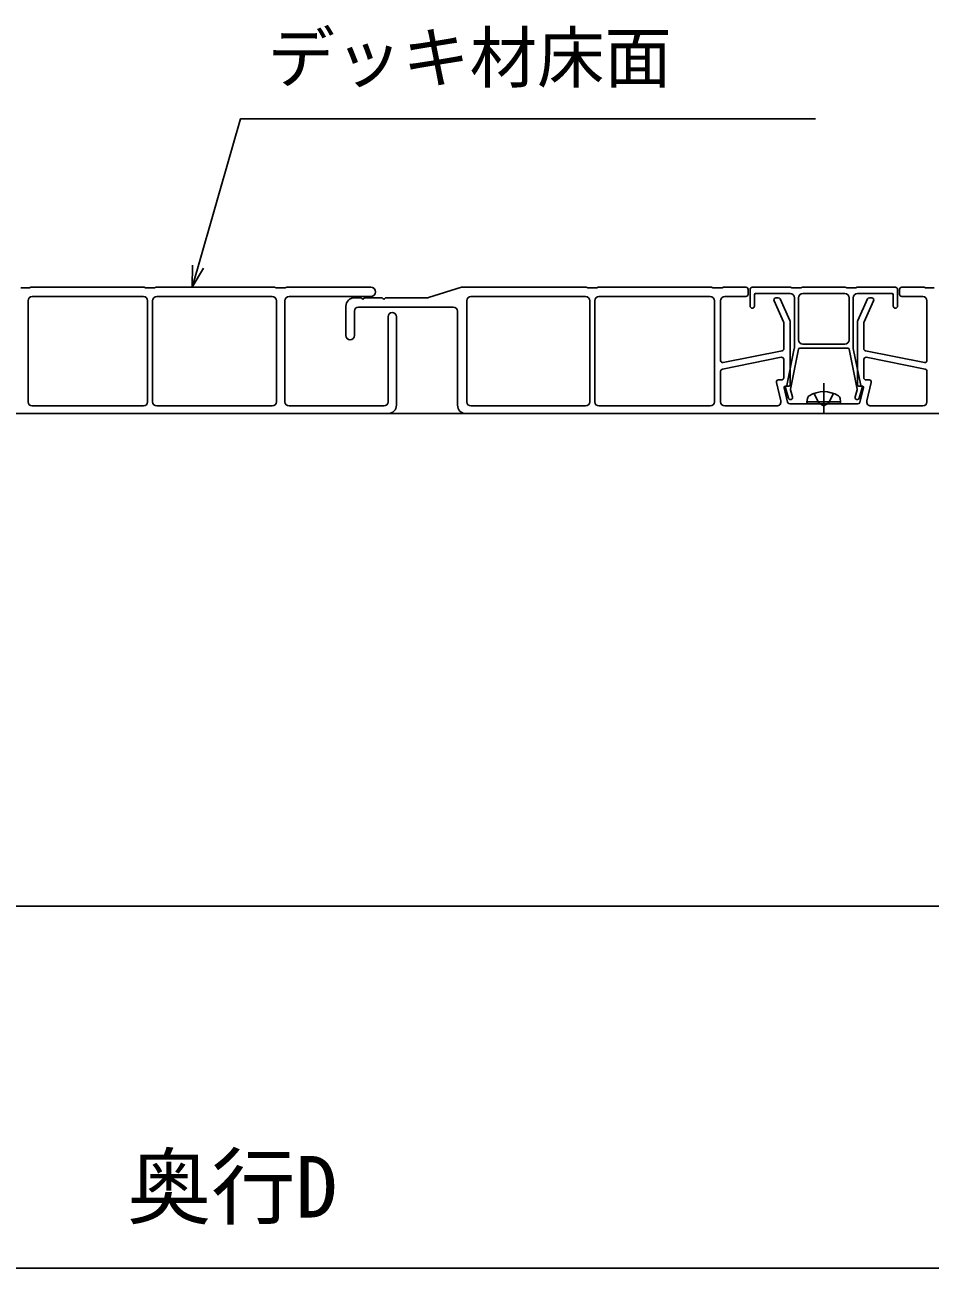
# Model space of a CAD drawing. Units: millimetres, scale not verified. Extents: x -1050 to 1050, y -1570 to 1561.
# Drawn here: x -109.7 to 105.3, y 204.5 to 499.8 of the extents above; entities that cross this region are included whole.
import ezdxf
from ezdxf.enums import TextEntityAlignment as Align

# ---------------------------------------------------------------- set-up
doc = ezdxf.new("R2010")
doc.units = ezdxf.units.MM
doc.header["$LTSCALE"] = 8
for name, color, linetype in [('0-4_YKK_12', 2, 'Continuous'), ('0-5_YKK_13', 4, 'Continuous'), ('0-6_YKK_D', 6, 'Continuous')]:
    doc.layers.add(name, color=color, linetype=linetype)
doc.styles.add('ＭＳ ゴシック', font='')
doc.styles.get('ＭＳ ゴシック').set_extended_font_data('MS Gothic')

msp = doc.modelspace()

# ---------------------------------------------------------------- linework, layer by layer
at = {"layer": '0-4_YKK_12'}
for p, q in [((195.503, 407.495), (-269.497, 407.495)), ((195.503, 290.495), (-269.497, 290.495))]:
    msp.add_line(p, q, dxfattribs=at)
at = {"layer": '0-5_YKK_13'}
for p, q in [((-108.82, 437.345), (-110.674, 437.345)), ((-108.317, 437.474), (-108.677, 437.367)), ((-81.57, 437.495), (-108.174, 437.495)), ((-81.067, 437.367), (-81.427, 437.474)), ((-79.07, 437.345), (-80.924, 437.345)), ((-78.567, 437.474), (-78.927, 437.367)), ((-50.57, 437.495), (-78.424, 437.495)), ((-50.067, 437.367), (-50.427, 437.474)), ((-48.07, 437.345), (-49.924, 437.345)), ((-47.567, 437.474), (-47.927, 437.367)), ((-27.597, 437.495), (-47.424, 437.495)), ((-6.07, 437.474), (-13.924, 435.02)), ((23.43, 437.497), (-5.921, 437.497)), ((23.933, 437.368), (23.573, 437.476)), ((25.93, 437.347), (24.076, 437.347)), ((26.433, 437.476), (26.073, 437.368)), ((53.18, 437.497), (26.576, 437.497)), ((53.683, 437.368), (53.323, 437.476)), ((55.68, 437.347), (53.826, 437.347)), ((56.183, 437.476), (55.823, 437.368)), ((61.503, 437.497), (56.326, 437.497)), ((63.003, 437.497), (71.93, 437.497)), ((72.073, 437.476), (72.433, 437.368)), ((72.576, 437.347), (74.43, 437.347)), ((74.573, 437.368), (74.933, 437.476)), ((75.076, 437.497), (84.93, 437.497)), ((85.073, 437.476), (85.433, 437.368)), ((85.576, 437.347), (87.43, 437.347)), ((87.573, 437.368), (87.933, 437.476)), ((88.076, 437.497), (97.003, 437.497)), ((103.68, 437.497), (98.503, 437.497)), ((104.183, 437.368), (103.823, 437.476)), ((106.18, 437.347), (104.326, 437.347)), ((-108.997, 434.295), (-108.997, 410.295)), ((-81.597, 435.295), (-107.997, 435.295)), ((-80.597, 410.295), (-80.597, 434.295)), ((-79.397, 434.295), (-79.397, 410.295)), ((-50.997, 435.295), (-78.397, 435.295)), ((-49.997, 410.295), (-49.997, 434.295)), ((-47.997, 410.295), (-47.997, 434.295)), ((-46.997, 435.295), (-27.597, 435.295)), ((-30.017, 434.997), (-31.497, 434.997)), ((-25.017, 434.997), (-28.977, 434.997)), ((-14.073, 434.997), (-23.977, 434.997)), ((-4.797, 434.297), (-4.797, 410.297)), ((23.403, 435.297), (-3.797, 435.297)), ((24.403, 410.297), (24.403, 434.297)), ((25.603, 434.297), (25.603, 410.297)), ((53.003, 435.297), (26.603, 435.297)), ((54.003, 410.297), (54.003, 434.297)), ((55.503, 420.107), (55.503, 434.297)), ((56.503, 435.297), (61.503, 435.297)), ((62.003, 435.797), (62.003, 436.997)), ((62.503, 432.997), (62.503, 436.997)), ((63.503, 435.697), (63.503, 432.997)), ((72.003, 435.997), (63.803, 435.997)), ((68.177, 434.29), (70.458, 429.271)), ((69.181, 434.997), (68.632, 434.997)), ((71.958, 429.595), (69.636, 434.704)), ((73.003, 423.027), (73.003, 434.997)), ((74.003, 434.997), (74.003, 424.997)), ((86.003, 424.997), (86.003, 434.997)), ((87.003, 434.997), (87.003, 423.027)), ((96.203, 435.997), (88.003, 435.997)), ((90.37, 434.703), (88.048, 429.585)), ((89.548, 429.26), (91.83, 434.29)), ((91.374, 434.997), (90.825, 434.997)), ((96.503, 432.997), (96.503, 435.697)), ((97.503, 436.997), (97.503, 432.997)), ((98.003, 436.997), (98.003, 435.797)), ((98.503, 435.297), (103.503, 435.297)), ((104.503, 434.297), (104.503, 420.107)), ((-33.497, 432.997), (-33.497, 425.997)), ((-31.497, 425.997), (-31.497, 431.797)), ((-30.497, 432.797), (-7.997, 432.797)), ((-6.997, 431.797), (-6.997, 409.497)), ((-23.497, 430.495), (-23.497, 410.295)), ((-21.497, 409.495), (-21.497, 430.495)), ((70.503, 429.064), (70.503, 422.907)), ((72.003, 414.297), (72.003, 429.389)), ((88.003, 429.378), (88.003, 414.297)), ((89.503, 422.907), (89.503, 429.054)), ((70.101, 422.417), (56.101, 419.617)), ((71.24, 414.18), (72.997, 422.968)), ((73.975, 422.756), (72.083, 413.295)), ((85.737, 422.997), (74.269, 422.997)), ((75.003, 423.997), (85.003, 423.997)), ((87.924, 413.295), (86.032, 422.756)), ((87.009, 422.968), (88.766, 414.18)), ((103.905, 419.617), (89.905, 422.417)), ((69.905, 420.848), (55.905, 418.048)), ((70.503, 415.997), (70.503, 420.357)), ((89.503, 420.357), (89.503, 415.997)), ((104.101, 418.048), (90.101, 420.848)), ((55.503, 417.557), (55.503, 410.297)), ((104.503, 410.297), (104.503, 417.557)), ((69.787, 410.529), (68.751, 414.881)), ((69.237, 415.497), (70.003, 415.497)), ((71.412, 410.181), (70.591, 413.627)), ((70.883, 413.997), (71.703, 413.997)), ((71.623, 411.158), (70.917, 413.608)), ((80.003, 407.351), (80.003, 414.697)), ((88.303, 413.997), (89.123, 413.997)), ((89.089, 413.608), (88.384, 411.158)), ((89.415, 413.627), (88.595, 410.181)), ((90.003, 415.497), (90.769, 415.497)), ((91.256, 414.881), (90.219, 410.529)), ((72.088, 413.153), (72.584, 411.435)), ((76.003, 410.297), (76.145, 411.099)), ((84.003, 410.297), (83.862, 411.099)), ((87.423, 411.435), (87.918, 413.153)), ((-107.997, 409.295), (-81.597, 409.295)), ((-78.397, 409.295), (-50.997, 409.295)), ((-24.497, 409.295), (-46.997, 409.295)), ((-3.797, 409.297), (23.403, 409.297)), ((26.603, 409.297), (53.003, 409.297)), ((56.503, 409.297), (68.814, 409.297)), ((79.483, 409.797), (71.898, 409.797)), ((84.003, 410.297), (76.003, 410.297)), ((76.003, 410.297), (76.091, 409.797)), ((83.915, 409.797), (76.091, 409.797)), ((88.108, 409.797), (80.523, 409.797)), ((84.003, 410.297), (83.915, 409.797)), ((91.192, 409.297), (103.503, 409.297)), ((-219.997, 407.495), (-23.497, 407.495)), ((-4.997, 407.497), (191.503, 407.497))]:
    msp.add_line(p, q, dxfattribs=at)
for points in [[(85.003, 435.997), (80.003, 435.997), (75.003, 435.997)], [(77.703, 412.276), (78.858, 409.96), (80.003, 409.351)], [(82.303, 412.276), (81.148, 409.96), (80.003, 409.351)]]:
    msp.add_lwpolyline(points, dxfattribs=at)
for centre, radius, start, end in [((-108.82, 437.845), 0.5, 270, 286.69924), ((-108.174, 436.995), 0.5, 90, 106.69924), ((-81.57, 436.995), 0.5, 73.30076, 90), ((-80.924, 437.845), 0.5, 253.30076, 270), ((-79.07, 437.845), 0.5, 270, 286.69924), ((-78.424, 436.995), 0.5, 90, 106.69924), ((-50.57, 436.995), 0.5, 73.30076, 90), ((-49.924, 437.845), 0.5, 253.30076, 270), ((-48.07, 437.845), 0.5, 270, 286.69924), ((-47.424, 436.995), 0.5, 90, 106.69924), ((-27.597, 436.395), 1.1, 270, 90), ((-5.921, 436.997), 0.5, 90, 107.35402), ((23.43, 436.997), 0.5, 73.30076, 90), ((24.076, 437.847), 0.5, 253.30076, 270), ((25.93, 437.847), 0.5, 270, 286.69924), ((26.576, 436.997), 0.5, 90, 106.69924), ((53.18, 436.997), 0.5, 73.30076, 90), ((53.826, 437.847), 0.5, 253.30076, 270), ((55.68, 437.847), 0.5, 270, 286.69924), ((56.326, 436.997), 0.5, 90, 106.69924), ((61.503, 436.997), 0.5, 0, 90), ((63.003, 436.997), 0.5, 90, 180), ((71.93, 436.997), 0.5, 73.30076, 90), ((72.576, 437.847), 0.5, 253.30076, 270), ((74.43, 437.847), 0.5, 270, 286.69924), ((75.076, 436.997), 0.5, 90, 106.69924), ((84.93, 436.997), 0.5, 73.30076, 90), ((85.576, 437.847), 0.5, 253.30076, 270), ((87.43, 437.847), 0.5, 270, 286.69924), ((88.076, 436.997), 0.5, 90, 106.69924), ((97.003, 436.997), 0.5, 0, 90), ((98.503, 436.997), 0.5, 90, 180), ((103.68, 436.997), 0.5, 73.30076, 90), ((104.326, 437.847), 0.5, 253.30076, 270), ((-107.997, 434.295), 1, 90, 180), ((-81.597, 434.295), 1, 0, 90), ((-78.397, 434.295), 1, 90, 180), ((-50.997, 434.295), 1, 0, 90), ((-46.997, 434.295), 1, 90, 180), ((-31.497, 432.997), 2, 90, 180), ((-30.017, 434.697), 0.3, 30, 90), ((-29.497, 434.997), 0.3, 210, 330), ((-28.977, 434.697), 0.3, 90, 150), ((-25.017, 434.697), 0.3, 30, 90), ((-24.497, 434.997), 0.3, 210, 330), ((-23.977, 434.697), 0.3, 90, 150), ((-14.073, 435.497), 0.5, 270, 287.35402), ((-3.797, 434.297), 1, 90, 180), ((23.403, 434.297), 1, 0, 90), ((26.603, 434.297), 1, 90, 180), ((53.003, 434.297), 1, 360, 90), ((56.503, 434.297), 1, 90, 180), ((61.503, 435.797), 0.5, 270, 0), ((63.803, 435.697), 0.3, 90, 180), ((68.632, 434.497), 0.5, 90, 204.44395), ((69.181, 434.497), 0.5, 24.44395, 90), ((72.003, 434.997), 1, 0, 90), ((75.003, 434.997), 1, 90, 180), ((85.003, 434.997), 1, 0, 90), ((88.003, 434.997), 1, 90, 180), ((90.825, 434.497), 0.5, 90, 155.5983), ((91.374, 434.497), 0.5, 335.5983, 90), ((96.203, 435.697), 0.3, 360, 90), ((98.503, 435.797), 0.5, 180, 270), ((103.503, 434.297), 1, 0, 90), ((-30.497, 431.797), 1, 90, 180), ((-22.497, 430.495), 1, 0, 180), ((-7.997, 431.797), 1, 0, 90), ((63.003, 432.997), 0.5, 180, 270), ((63.003, 432.997), 0.5, 270, 0), ((97.003, 432.997), 0.5, 180, 270), ((97.003, 432.997), 0.5, 270, 0), ((70.003, 429.064), 0.5, 360, 24.44395), ((71.503, 429.389), 0.5, 0, 24.44395), ((88.503, 429.378), 0.5, 155.5983, 180), ((90.003, 429.054), 0.5, 155.5983, 180), ((-32.497, 425.997), 1, 180, 0), ((70.003, 422.907), 0.5, 281.30993, 0), ((72.703, 423.027), 0.3, 348.69007, 0), ((74.269, 422.697), 0.3, 90, 168.69007), ((75.003, 424.997), 1, 180, 270), ((85.003, 424.997), 1, 270, 360), ((85.737, 422.697), 0.3, 11.30993, 90), ((87.303, 423.027), 0.3, 180, 191.30993), ((90.003, 422.907), 0.5, 180, 258.69007), ((56.003, 420.107), 0.5, 180, 281.30993), ((70.003, 420.357), 0.5, 0, 101.30993), ((90.003, 420.357), 0.5, 78.69007, 180), ((104.003, 420.107), 0.5, 258.69007, 0), ((56.003, 417.557), 0.5, 101.30993, 180), ((104.003, 417.557), 0.5, 0, 78.69007), ((69.237, 414.997), 0.5, 90, 193.3925), ((70.003, 415.997), 0.5, 270, 0), ((70.883, 413.697), 0.3, 90, 193.3925), ((71.203, 413.697), 0.3, 114.827, 197.33887), ((70.946, 414.239), 0.3, 296.01796, 348.69007), ((71.703, 414.297), 0.3, 270, 0), ((88.303, 414.297), 0.3, 180, 270), ((89.061, 414.239), 0.3, 191.30993, 243.98204), ((88.803, 413.697), 0.3, 342.66113, 65.173), ((89.123, 413.697), 0.3, 346.6075, 90), ((90.003, 415.997), 0.5, 180, 270), ((90.769, 414.997), 0.5, 346.6075, 90), ((68.814, 410.297), 1, 270, 13.3925), ((72.103, 411.297), 0.5, 196.079, 16.079), ((72.377, 413.236), 0.3, 168.69007, 196.079), ((77.031, 410.943), 0.9, 122.05588, 170), ((80.003, 406.197), 6.5, 57.94412, 122.05588), ((82.975, 410.943), 0.9, 10, 57.94412), ((87.903, 411.297), 0.5, 163.921, 343.921), ((87.629, 413.236), 0.3, 343.921, 11.30993), ((91.192, 410.297), 1, 166.6075, 270), ((-107.997, 410.295), 1, 180, 270), ((-81.597, 410.295), 1, 270, 0), ((-78.397, 410.295), 1, 180, 270), ((-50.997, 410.295), 1, 270, 0), ((-46.997, 410.295), 1, 180, 270), ((-24.497, 410.295), 1, 270, 0), ((-23.497, 409.495), 2, 270, 0), ((-4.997, 409.497), 2, 180, 270), ((-3.797, 410.297), 1, 180, 270), ((23.403, 410.297), 1, 270, 0), ((26.603, 410.297), 1, 180, 270), ((53.003, 410.297), 1, 270, 360), ((56.503, 410.297), 1, 180, 270), ((71.898, 410.297), 0.5, 193.3925, 270), ((79.483, 409.497), 0.3, 30, 90), ((80.003, 409.797), 0.3, 210, 330), ((80.523, 409.497), 0.3, 90, 150), ((88.108, 410.297), 0.5, 270, 346.6075), ((103.503, 410.297), 1, 270, 0)]:
    msp.add_arc(centre, radius, start, end, dxfattribs=at)
at = {"layer": '0-6_YKK_D'}
msp.add_line((-329.497, 204.495), (235.503, 204.495), dxfattribs=at)
for points in [[(-70.034, 437.495), (-68.628, 442.398), (-60.539, 470.608), (-58.563, 477.497), (77.991, 477.497)], [(-67.314, 442.021), (-70.034, 437.495), (-69.941, 442.775)]]:
    msp.add_lwpolyline(points, dxfattribs=at)

# ---------------------------------------------------------------- texts
at = {"layer": '0-6_YKK_D', "style": 'ＭＳ ゴシック'}
for s, height, p in [('デッキ材床面', 11.73, (-52.099, 482.668)), ('奥行D', 14.66, (-85.463, 212.109))]:
    msp.add_text(s, height=height, dxfattribs=at).set_placement(p, align=Align.BOTTOM_LEFT)

doc.saveas('drawing.dxf')
